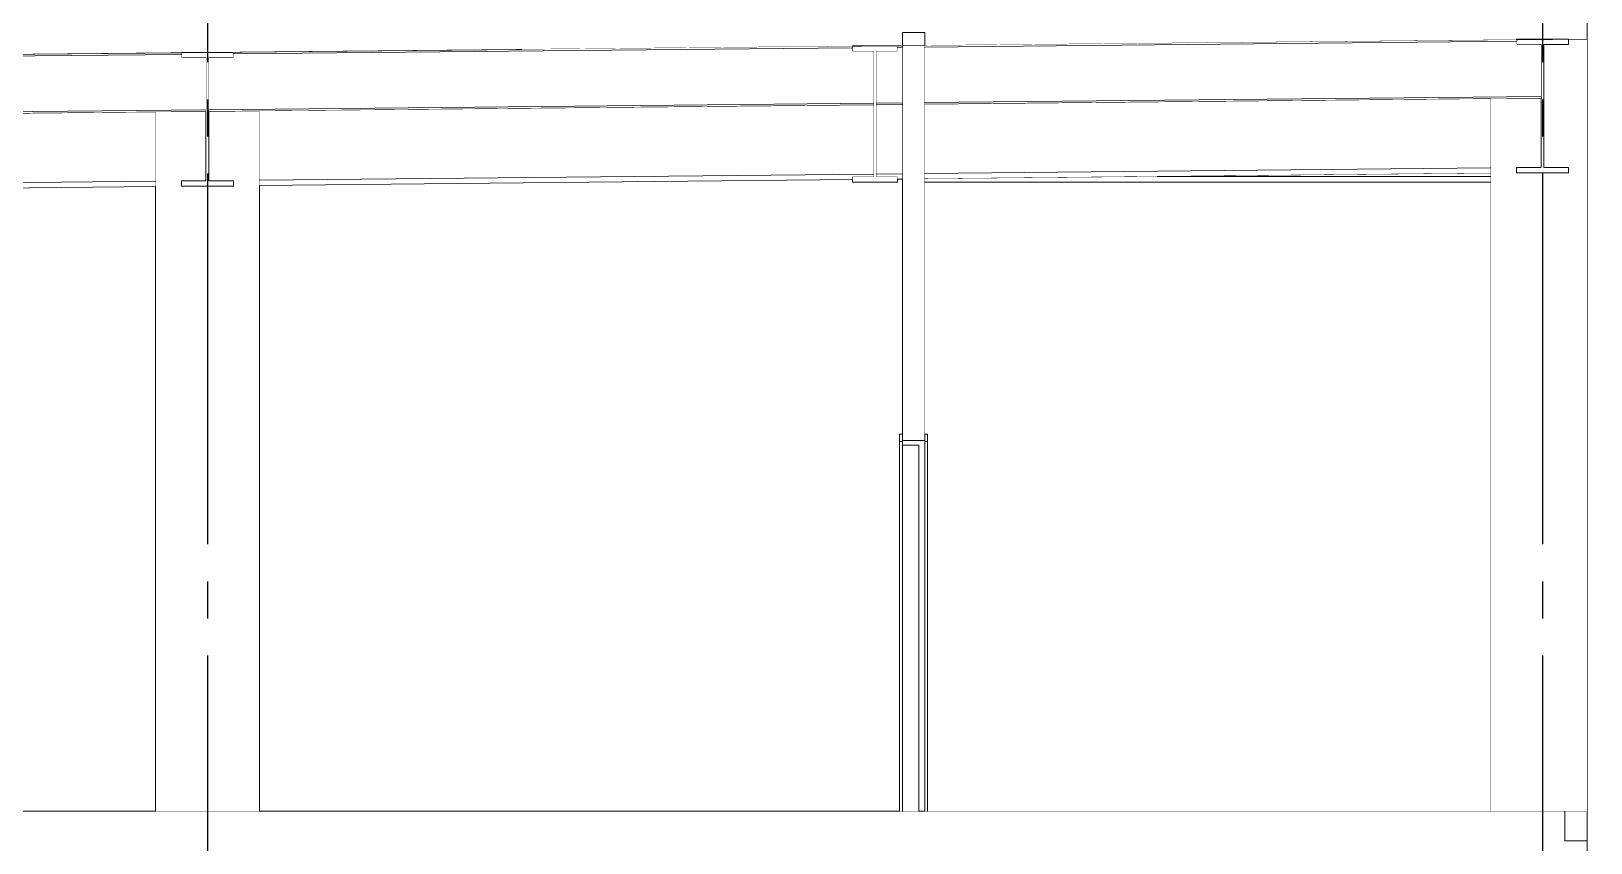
# Model space of a CAD drawing. Extents: x -3080 to 28500, y -1326 to 31609.
# Drawn here: x 781 to 1833, y 27630 to 28177 of the extents above; entities that cross this region are included whole.
import ezdxf
from ezdxf.xclip import XClip

# ---------------------------------------------------------------- set-up
doc = ezdxf.new("R2010")
doc.units = 0
doc.header["$LTSCALE"] = 100
doc.header["$XCLIPFRAME"] = 2
doc.linetypes.add('188K-SM-07-F10-MECH-CR PIPE-Y2257103$0$X-S-FAB_SL ALL$0$COL-CEN-LIN', pattern=[3.25, 2.5, -0.25, 0.25, -0.25])
doc.linetypes.add('188K-SM-07-F10-MECH-CR PIPE-Y2257103$0$X-S-FAB_SL ALL$0$Wipeout_Contour', pattern=[1, 0, -1])
for name, color, linetype in [('0-xref', 8, 'Continuous'), ('188K-SM-07-F10-MECH-CR PIPE-Y2257103$0$X-S-FAB_SL ALL$0$A-WALL-IN', 7, 'Continuous'), ('188K-SM-07-F10-MECH-CR PIPE-Y2257103$0$X-S-FAB_SL ALL$0$ASP_1', 1, 'Continuous'), ('188K-SM-07-F10-MECH-CR PIPE-Y2257103$0$X-S-FAB_SL ALL$0$CCL', 15, '188K-SM-07-F10-MECH-CR PIPE-Y2257103$0$X-S-FAB_SL ALL$0$COL-CEN-LIN'), ('188K-SM-07-F10-MECH-CR PIPE-Y2257103$0$X-S-FAB_SL ALL$0$Door', 7, 'Continuous'), ('188K-SM-07-F10-MECH-CR PIPE-Y2257103$0$X-S-FAB_SL ALL$0$Hattch', 7, 'Continuous'), ('188K-SM-07-F10-MECH-CR PIPE-Y2257103$0$X-S-FAB_SL ALL$0$S-BEAM', 7, 'Continuous'), ('188K-SM-07-F10-MECH-CR PIPE-Y2257103$0$X-S-FAB_SL ALL$0$S-COL', 7, 'Continuous'), ('188K-SM-07-F10-MECH-CR PIPE-Y2257103$0$X-S-FAB_SL ALL$0$S-SLAB', 7, 'Continuous')]:
    doc.layers.add(name, color=color, linetype=linetype)

# ---------------------------------------------------------------- blocks, each defined once
blk = doc.blocks.new('188K-SM-07-F10-MECH-CR PIPE-Y2257103$0$X-S-FAB_SL ALL$0$剖面元素_30_3', base_point=(23061.3, -8263.1))
at = {"color": 254, "linetype": '188K-SM-07-F10-MECH-CR PIPE-Y2257103$0$X-S-FAB_SL ALL$0$Wipeout_Contour', "lineweight": 0, "ltscale": 170850.799114}
blk.add_wipeout([(23926.3, -6431.8), (23223.8, -6438.6), (23223.8, -6438.9), (23496.1, -6436.2), (23496.1, -6436.1), (23511, -6436.1), (23926.3, -6431.9)], dxfattribs=at).dxf.layer = '188K-SM-07-F10-MECH-CR PIPE-Y2257103$0$X-S-FAB_SL ALL$0$Hattch'
at = {"color": 254, "linetype": '188K-SM-07-F10-MECH-CR PIPE-Y2257103$0$X-S-FAB_SL ALL$0$Wipeout_Contour', "lineweight": 0, "ltscale": 74700.447542}
blk.add_wipeout([(24173.2, -6429.4), (23996.3, -6431.2), (23996.3, -6431.2)], dxfattribs=at).dxf.layer = '188K-SM-07-F10-MECH-CR PIPE-Y2257103$0$X-S-FAB_SL ALL$0$Hattch'
at = {"color": 254, "linetype": '188K-SM-07-F10-MECH-CR PIPE-Y2257103$0$X-S-FAB_SL ALL$0$Wipeout_Contour', "lineweight": 0, "ltscale": 252245.064659}
blk.add_wipeout([(23996.3, -6943.1), (24427.9, -6943.1), (24427.9, -6688.8), (24429.8, -6688.8), (24429.8, -6516.9), (24426.4, -6516.9), (24426.4, -6518.9), (24396.1, -6518.9), (24396.1, -6517.2), (23996.3, -6521.2)], dxfattribs=at).dxf.layer = '188K-SM-07-F10-MECH-CR PIPE-Y2257103$0$X-S-FAB_SL ALL$0$Hattch'
at = {"color": 254, "linetype": '188K-SM-07-F10-MECH-CR PIPE-Y2257103$0$X-S-FAB_SL ALL$0$Wipeout_Contour', "lineweight": 0, "ltscale": 195677.544028}
blk.add_wipeout([(23496.1, -6526.2), (23223.8, -6528.9), (23223.8, -6943.1), (23926.3, -6943.1), (23926.3, -6521.9), (23526.4, -6525.9), (23526.4, -6527.9), (23496.1, -6527.9)], dxfattribs=at).dxf.layer = '188K-SM-07-F10-MECH-CR PIPE-Y2257103$0$X-S-FAB_SL ALL$0$Hattch'
blk = doc.blocks.new('188K-SM-07-F10-MECH-CR PIPE-Y2257103$0$X-S-FAB_SL ALL$0$剖面元素_31_3', base_point=(23061.3, -8263.1))
at = {"layer": '188K-SM-07-F10-MECH-CR PIPE-Y2257103$0$X-S-FAB_SL ALL$0$A-WALL-IN', "color": 3, "lineweight": 0}
for p, q in [((24444.8, -6418.1), (24429.8, -6418.1)), ((24444.8, -6693.1), (24429.8, -6693.1))]:
    blk.add_line(p, q, dxfattribs=at)
at = {"layer": '188K-SM-07-F10-MECH-CR PIPE-Y2257103$0$X-S-FAB_SL ALL$0$A-WALL-IN', "color": 3, "lineweight": 0, "flags": 128}
for points in [[(24429.8, -6418.1), (24429.8, -6688.8), (24429.8, -6693.1)], [(24444.8, -6418.1), (24444.8, -6688.8), (24444.8, -6693.1)]]:
    blk.add_lwpolyline(points, dxfattribs=at)
blk = doc.blocks.new('188K-SM-07-F10-MECH-CR PIPE-Y2257103$0$X-S-FAB_SL ALL$0$剖面元素_44_3', base_point=(23061.3, -8263.1))
at = {"layer": '188K-SM-07-F10-MECH-CR PIPE-Y2257103$0$X-S-FAB_SL ALL$0$S-SLAB', "color": 1, "lineweight": 0}
blk.add_line((24891.3, -6943.1), (24876.3, -6943.1), dxfattribs=at)
at = {"layer": '188K-SM-07-F10-MECH-CR PIPE-Y2257103$0$X-S-FAB_SL ALL$0$S-SLAB', "color": 1, "lineweight": 0, "flags": 128}
for points in [[(24876.3, -6943.1), (24444.8, -6943.1), (24440.8, -6943.1), (23061.3, -6943.1)], [(24891.3, -6943.1), (24891.3, -6963.1), (24891.3, -6965.6)]]:
    blk.add_lwpolyline(points, dxfattribs=at)
blk = doc.blocks.new('188K-SM-07-F10-MECH-CR PIPE-Y2257103$0$X-S-FAB_SL ALL$0$剖面元素_167_3', base_point=(23061.3, -8263.1))
at = {"layer": '188K-SM-07-F10-MECH-CR PIPE-Y2257103$0$X-S-FAB_SL ALL$0$A-WALL-IN', "color": 3, "lineweight": 0}
for p, q in [((24891.3, -6422.5), (24891.3, -6943.1)), ((24906.3, -6418.1), (24906.3, -6943.1))]:
    blk.add_line(p, q, dxfattribs=at)
blk = doc.blocks.new('188K-SM-07-F10-MECH-CR PIPE-Y2257103$0$X-S-FAB_SL ALL$0$剖面元素_196_3', base_point=(23061.3, -8263.1))
at = {"layer": '188K-SM-07-F10-MECH-CR PIPE-Y2257103$0$X-S-FAB_SL ALL$0$S-COL', "color": 8, "lineweight": 0}
for p, q in [((23926.3, -6431.9), (23926.3, -6431.8)), ((23996.3, -6431.2), (23996.3, -6431.2))]:
    blk.add_line(p, q, dxfattribs=at)
at = {"color": 254, "linetype": '188K-SM-07-F10-MECH-CR PIPE-Y2257103$0$X-S-FAB_SL ALL$0$Wipeout_Contour', "lineweight": 0, "ltscale": 298165.419068}
blk.add_wipeout([(23926.3, -6943.1), (23996.3, -6943.1), (23996.3, -6470.8), (23962.2, -6471.2), (23962.2, -6518), (23978.8, -6518), (23978.8, -6521.6), (23943.8, -6521.6), (23943.8, -6518), (23960.3, -6518), (23960.3, -6471.2), (23926.3, -6471.5)], dxfattribs=at).dxf.layer = '188K-SM-07-F10-MECH-CR PIPE-Y2257103$0$X-S-FAB_SL ALL$0$Hattch'
at = {"layer": '188K-SM-07-F10-MECH-CR PIPE-Y2257103$0$X-S-FAB_SL ALL$0$S-COL', "color": 8, "lineweight": 0}
for p, q in [((23926.3, -6943.1), (23926.3, -6471.5)), ((23996.3, -6943.1), (23996.3, -6470.8))]:
    blk.add_line(p, q, dxfattribs=at)
blk = doc.blocks.new('188K-SM-07-F10-MECH-CR PIPE-Y2257103$0$X-S-FAB_SL ALL$0$剖面元素_197_3', base_point=(23061.3, -8263.1))
at = {"color": 254, "linetype": '188K-SM-07-F10-MECH-CR PIPE-Y2257103$0$X-S-FAB_SL ALL$0$Wipeout_Contour', "lineweight": 0, "ltscale": 359931.068986}
blk.add_wipeout([(24826.3, -6943.1), (24891.3, -6943.1), (24891.3, -6422.5), (24878.8, -6422.6), (24878.8, -6426.2), (24862.2, -6426.2), (24862.2, -6509), (24878.8, -6509), (24878.8, -6512.6), (24843.8, -6512.6), (24843.8, -6509), (24860.3, -6509), (24860.3, -6462.2), (24826.3, -6462.5)], dxfattribs=at).dxf.layer = '188K-SM-07-F10-MECH-CR PIPE-Y2257103$0$X-S-FAB_SL ALL$0$Hattch'
at = {"layer": '188K-SM-07-F10-MECH-CR PIPE-Y2257103$0$X-S-FAB_SL ALL$0$S-COL', "color": 8, "lineweight": 0}
blk.add_line((24826.3, -6943.1), (24826.3, -6462.5), dxfattribs=at)
blk = doc.blocks.new('188K-SM-07-F10-MECH-CR PIPE-Y2257103$0$X-S-FAB_SL ALL$0$剖面元素_242_3', base_point=(23061.3, -8263.1))
at = {"layer": '188K-SM-07-F10-MECH-CR PIPE-Y2257103$0$X-S-FAB_SL ALL$0$S-SLAB', "color": 15, "lineweight": 0}
for p in [(24876.3, -6943.1), (24891.3, -6963.1)]:
    blk.add_line(p, (24876.3, -6963.1), dxfattribs=at)
blk = doc.blocks.new('188K-SM-07-F10-MECH-CR PIPE-Y2257103$0$X-S-FAB_SL ALL$0$剖面元素_405_3', base_point=(23061.3, -8263.1))
at = {"layer": '188K-SM-07-F10-MECH-CR PIPE-Y2257103$0$X-S-FAB_SL ALL$0$S-BEAM', "color": 2, "lineweight": 0}
for p, q in [((23943.8, -6431.6), (23943.8, -6435.2)), ((23978.8, -6431.6), (23943.8, -6431.6)), ((23978.8, -6431.6), (23978.8, -6435.2)), ((23960.3, -6435.2), (23943.8, -6435.2)), ((23960.3, -6435.2), (23960.3, -6518)), ((23962.2, -6435.2), (23962.2, -6518)), ((23978.8, -6435.2), (23962.2, -6435.2)), ((23943.8, -6518), (23943.8, -6521.6)), ((23960.3, -6518), (23943.8, -6518)), ((23978.8, -6518), (23962.2, -6518)), ((23978.8, -6518), (23978.8, -6521.6)), ((23978.8, -6521.6), (23943.8, -6521.6))]:
    blk.add_line(p, q, dxfattribs=at)
blk = doc.blocks.new('188K-SM-07-F10-MECH-CR PIPE-Y2257103$0$X-S-FAB_SL ALL$0$剖面元素_409_3', base_point=(23061.3, -8263.1))
at = {"layer": '188K-SM-07-F10-MECH-CR PIPE-Y2257103$0$X-S-FAB_SL ALL$0$S-BEAM', "color": 2, "lineweight": 0}
for p, q in [((24843.8, -6422.6), (24843.8, -6426.2)), ((24878.8, -6422.6), (24843.8, -6422.6)), ((24878.8, -6422.6), (24878.8, -6426.2)), ((24860.3, -6426.2), (24843.8, -6426.2)), ((24860.3, -6426.2), (24860.3, -6509)), ((24862.2, -6426.2), (24862.2, -6509)), ((24878.8, -6426.2), (24862.2, -6426.2)), ((24843.8, -6509), (24843.8, -6512.6)), ((24860.3, -6509), (24843.8, -6509)), ((24878.8, -6512.6), (24843.8, -6512.6)), ((24878.8, -6509), (24862.2, -6509)), ((24878.8, -6509), (24878.8, -6512.6))]:
    blk.add_line(p, q, dxfattribs=at)
blk = doc.blocks.new('188K-SM-07-F10-MECH-CR PIPE-Y2257103$0$X-S-FAB_SL ALL$0$剖面元素_413_3', base_point=(23061.3, -8263.1))
at = {"layer": '188K-SM-07-F10-MECH-CR PIPE-Y2257103$0$X-S-FAB_SL ALL$0$S-BEAM', "color": 2, "lineweight": 0}
for p, q in [((24396.1, -6427.1), (24396.1, -6430.8)), ((24426.4, -6427.1), (24396.1, -6427.1)), ((24410.3, -6430.8), (24396.1, -6430.8)), ((24410.3, -6430.8), (24410.3, -6515.2)), ((24412.2, -6430.8), (24412.2, -6515.2)), ((24426.4, -6430.8), (24412.2, -6430.8)), ((24426.4, -6427.1), (24426.4, -6430.8)), ((24396.1, -6515.2), (24396.1, -6518.9)), ((24410.3, -6515.2), (24396.1, -6515.2)), ((24426.4, -6515.2), (24412.2, -6515.2)), ((24426.4, -6515.2), (24426.4, -6518.9)), ((24426.4, -6518.9), (24396.1, -6518.9))]:
    blk.add_line(p, q, dxfattribs=at)
blk = doc.blocks.new('188K-SM-07-F10-MECH-CR PIPE-Y2257103$0$X-S-FAB_SL ALL$0$剖面元素_415_3', base_point=(23061.3, -8263.1))
at = {"color": 254, "linetype": '188K-SM-07-F10-MECH-CR PIPE-Y2257103$0$X-S-FAB_SL ALL$0$Wipeout_Contour', "lineweight": 0, "ltscale": 98372.099761}
blk.add_wipeout([(23512.2, -6475.7), (23512.2, -6522.5), (23926.3, -6518.3), (23926.3, -6471.5)], dxfattribs=at).dxf.layer = '188K-SM-07-F10-MECH-CR PIPE-Y2257103$0$X-S-FAB_SL ALL$0$Hattch'
at = {"color": 254, "linetype": '188K-SM-07-F10-MECH-CR PIPE-Y2257103$0$X-S-FAB_SL ALL$0$Wipeout_Contour', "lineweight": 0, "ltscale": 151660.636885}
blk.add_wipeout([(24412.2, -6515.2), (24426.4, -6515.2), (24426.4, -6516.9), (24429.8, -6516.9), (24429.8, -6513.3), (24412.2, -6513.5)], dxfattribs=at).dxf.layer = '188K-SM-07-F10-MECH-CR PIPE-Y2257103$0$X-S-FAB_SL ALL$0$Hattch'
at = {"color": 254, "linetype": '188K-SM-07-F10-MECH-CR PIPE-Y2257103$0$X-S-FAB_SL ALL$0$Wipeout_Contour', "lineweight": 0, "ltscale": 101927.864396}
blk.add_wipeout([(24826.3, -6509.3), (24444.8, -6513.1), (24444.8, -6516.7), (24826.3, -6512.9)], dxfattribs=at).dxf.layer = '188K-SM-07-F10-MECH-CR PIPE-Y2257103$0$X-S-FAB_SL ALL$0$Hattch'
at = {"color": 254, "linetype": '188K-SM-07-F10-MECH-CR PIPE-Y2257103$0$X-S-FAB_SL ALL$0$Wipeout_Contour', "lineweight": 0, "ltscale": 101902.186509}
blk.add_wipeout([(24444.8, -6466.3), (24444.8, -6513.1), (24826.3, -6509.3), (24826.3, -6462.5)], dxfattribs=at).dxf.layer = '188K-SM-07-F10-MECH-CR PIPE-Y2257103$0$X-S-FAB_SL ALL$0$Hattch'
at = {"color": 254, "linetype": '188K-SM-07-F10-MECH-CR PIPE-Y2257103$0$X-S-FAB_SL ALL$0$Wipeout_Contour', "lineweight": 0, "ltscale": 101074.617299}
blk.add_wipeout([(24412.2, -6466.7), (24412.2, -6513.5), (24429.8, -6513.3), (24429.8, -6466.5)], dxfattribs=at).dxf.layer = '188K-SM-07-F10-MECH-CR PIPE-Y2257103$0$X-S-FAB_SL ALL$0$Hattch'
at = {"color": 254, "linetype": '188K-SM-07-F10-MECH-CR PIPE-Y2257103$0$X-S-FAB_SL ALL$0$Wipeout_Contour', "lineweight": 0, "ltscale": 147228.296272}
blk.add_wipeout([(23926.3, -6518.3), (23512.2, -6522.5), (23512.2, -6524.2), (23526.4, -6524.2), (23526.4, -6525.9), (23926.3, -6521.9)], dxfattribs=at).dxf.layer = '188K-SM-07-F10-MECH-CR PIPE-Y2257103$0$X-S-FAB_SL ALL$0$Hattch'
at = {"layer": '188K-SM-07-F10-MECH-CR PIPE-Y2257103$0$X-S-FAB_SL ALL$0$S-BEAM', "color": 8, "lineweight": 0}
for p, q in [((23926.3, -6518.3), (23512.2, -6522.5)), ((24429.8, -6516.9), (24426.4, -6516.9)), ((24826.3, -6509.3), (24444.8, -6513.1)), ((24826.3, -6512.9), (24444.8, -6516.7)), ((23926.3, -6521.9), (23526.4, -6525.9))]:
    blk.add_line(p, q, dxfattribs=at)
at = {"color": 254, "linetype": '188K-SM-07-F10-MECH-CR PIPE-Y2257103$0$X-S-FAB_SL ALL$0$Wipeout_Contour', "lineweight": 0, "ltscale": 150763.090271}
blk.add_wipeout([(23996.3, -6521.2), (24396.1, -6517.2), (24396.1, -6515.2), (24410.3, -6515.2), (24410.3, -6513.5), (23996.3, -6517.6)], dxfattribs=at).dxf.layer = '188K-SM-07-F10-MECH-CR PIPE-Y2257103$0$X-S-FAB_SL ALL$0$Hattch'
at = {"color": 254, "linetype": '188K-SM-07-F10-MECH-CR PIPE-Y2257103$0$X-S-FAB_SL ALL$0$Wipeout_Contour', "lineweight": 0, "ltscale": 100235.784719}
blk.add_wipeout([(23996.3, -6517.6), (24410.3, -6513.5), (24410.3, -6466.7), (23996.3, -6470.8)], dxfattribs=at).dxf.layer = '188K-SM-07-F10-MECH-CR PIPE-Y2257103$0$X-S-FAB_SL ALL$0$Hattch'
at = {"layer": '188K-SM-07-F10-MECH-CR PIPE-Y2257103$0$X-S-FAB_SL ALL$0$S-BEAM', "color": 8, "lineweight": 0}
for p, q in [((24410.3, -6513.5), (23996.3, -6517.6)), ((24396.1, -6517.2), (23996.3, -6521.2)), ((24429.8, -6513.3), (24412.2, -6513.5))]:
    blk.add_line(p, q, dxfattribs=at)
blk = doc.blocks.new('188K-SM-07-F10-MECH-CR PIPE-Y2257103$0$X-S-FAB_SL ALL$0$剖面元素_426_3', base_point=(23061.3, -8263.1))
at = {"layer": '188K-SM-07-F10-MECH-CR PIPE-Y2257103$0$X-S-FAB_SL ALL$0$S-SLAB', "color": 1, "lineweight": 0}
blk.add_line((24891.3, -6422.5), (23023.3, -6440.6), dxfattribs=at)
at = {"layer": '188K-SM-07-F10-MECH-CR PIPE-Y2257103$0$X-S-FAB_SL ALL$0$S-SLAB', "color": 1, "lineweight": 0, "flags": 128}
blk.add_lwpolyline([(24891.3, -6400), (24891.3, -6418.1), (24891.3, -6422.5)], dxfattribs=at)
blk = doc.blocks.new('188K-SM-07-F10-MECH-CR PIPE-Y2257103$0$X-S-FAB_SL ALL$0$剖面元素_1097_3', base_point=(23061.3, -8263.1))
at = {"color": 254, "linetype": '188K-SM-07-F10-MECH-CR PIPE-Y2257103$0$X-S-FAB_SL ALL$0$Wipeout_Contour', "lineweight": 0, "ltscale": 178195.701085}
blk.add_wipeout([(24444.8, -6518.9), (24444.8, -6688.8), (24446.7, -6688.8), (24446.7, -6693.8), (24446.7, -6943.1), (24826.3, -6943.1), (24826.3, -6518.9)], dxfattribs=at).dxf.layer = '188K-SM-07-F10-MECH-CR PIPE-Y2257103$0$X-S-FAB_SL ALL$0$Hattch'
blk = doc.blocks.new('188K-SM-07-F10-MECH-CR PIPE-Y2257103$0$X-S-FAB_SL ALL$0$剖面元素_1109_3', base_point=(23061.3, -8263.1))
at = {"color": 254, "linetype": '188K-SM-07-F10-MECH-CR PIPE-Y2257103$0$X-S-FAB_SL ALL$0$Wipeout_Contour', "lineweight": 0, "ltscale": 76782.481755}
blk.add_wipeout([(24826.3, -6512.9), (24601.5, -6515.2), (24826.3, -6515.2)], dxfattribs=at).dxf.layer = '188K-SM-07-F10-MECH-CR PIPE-Y2257103$0$X-S-FAB_SL ALL$0$Hattch'
at = {"color": 254, "linetype": '188K-SM-07-F10-MECH-CR PIPE-Y2257103$0$X-S-FAB_SL ALL$0$Wipeout_Contour', "lineweight": 0, "ltscale": 127381.972756}
blk.add_wipeout([(24444.8, -6518.9), (24826.3, -6518.9), (24826.3, -6515.2), (24601.5, -6515.2), (24444.8, -6516.7)], dxfattribs=at).dxf.layer = '188K-SM-07-F10-MECH-CR PIPE-Y2257103$0$X-S-FAB_SL ALL$0$Hattch'
at = {"layer": '188K-SM-07-F10-MECH-CR PIPE-Y2257103$0$X-S-FAB_SL ALL$0$S-BEAM', "color": 8, "lineweight": 0}
for p, q in [((24826.3, -6515.2), (24601.5, -6515.2)), ((24826.3, -6518.9), (24444.8, -6518.9))]:
    blk.add_line(p, q, dxfattribs=at)
blk = doc.blocks.new('188K-SM-07-F10-MECH-CR PIPE-Y2257103$0$X-S-FAB_SL ALL$0$剖面元素_1936_3', base_point=(23061.3, -8263.1))
at = {"color": 254, "linetype": '188K-SM-07-F10-MECH-CR PIPE-Y2257103$0$X-S-FAB_SL ALL$0$Wipeout_Contour', "lineweight": 0, "ltscale": 101050.012406}
blk.add_wipeout([(24429.8, -6465.4), (24412.2, -6465.6), (24412.2, -6466.7), (24429.8, -6466.5)], dxfattribs=at).dxf.layer = '188K-SM-07-F10-MECH-CR PIPE-Y2257103$0$X-S-FAB_SL ALL$0$Hattch'
at = {"color": 254, "linetype": '188K-SM-07-F10-MECH-CR PIPE-Y2257103$0$X-S-FAB_SL ALL$0$Wipeout_Contour', "lineweight": 0, "ltscale": 101943.521281}
blk.add_wipeout([(24444.8, -6465.2), (24444.8, -6466.3), (24860.3, -6462.2), (24860.3, -6461.1)], dxfattribs=at).dxf.layer = '188K-SM-07-F10-MECH-CR PIPE-Y2257103$0$X-S-FAB_SL ALL$0$Hattch'
at = {"color": 254, "linetype": '188K-SM-07-F10-MECH-CR PIPE-Y2257103$0$X-S-FAB_SL ALL$0$Wipeout_Contour', "lineweight": 0, "ltscale": 98412.350634}
blk.add_wipeout([(23960.3, -6470.1), (23512.2, -6474.6), (23512.2, -6475.7), (23960.3, -6471.2)], dxfattribs=at).dxf.layer = '188K-SM-07-F10-MECH-CR PIPE-Y2257103$0$X-S-FAB_SL ALL$0$Hattch'
at = {"color": 254, "linetype": '188K-SM-07-F10-MECH-CR PIPE-Y2257103$0$X-S-FAB_SL ALL$0$Wipeout_Contour', "lineweight": 0, "ltscale": 151547.003618}
blk.add_wipeout([(24412.2, -6465.6), (24429.8, -6465.4), (24429.8, -6428), (24426.4, -6428), (24426.4, -6430.8), (24412.2, -6430.8)], dxfattribs=at).dxf.layer = '188K-SM-07-F10-MECH-CR PIPE-Y2257103$0$X-S-FAB_SL ALL$0$Hattch'
at = {"color": 254, "linetype": '188K-SM-07-F10-MECH-CR PIPE-Y2257103$0$X-S-FAB_SL ALL$0$Wipeout_Contour', "lineweight": 0, "ltscale": 153245.801446}
blk.add_wipeout([(24843.8, -6423.8), (24444.8, -6427.8), (24444.8, -6465.2), (24860.3, -6461.1), (24860.3, -6426.2), (24843.8, -6426.2)], dxfattribs=at).dxf.layer = '188K-SM-07-F10-MECH-CR PIPE-Y2257103$0$X-S-FAB_SL ALL$0$Hattch'
at = {"layer": '188K-SM-07-F10-MECH-CR PIPE-Y2257103$0$X-S-FAB_SL ALL$0$S-BEAM', "color": 8, "lineweight": 0}
for p, q in [((24860.3, -6461.1), (24444.8, -6465.2)), ((24860.3, -6462.2), (24444.8, -6466.3))]:
    blk.add_line(p, q, dxfattribs=at)
at = {"color": 254, "linetype": '188K-SM-07-F10-MECH-CR PIPE-Y2257103$0$X-S-FAB_SL ALL$0$Wipeout_Contour', "lineweight": 0, "ltscale": 101872.675221}
blk.add_wipeout([(24444.8, -6427.8), (24843.8, -6423.8), (24843.8, -6423), (24444.8, -6426.8)], dxfattribs=at).dxf.layer = '188K-SM-07-F10-MECH-CR PIPE-Y2257103$0$X-S-FAB_SL ALL$0$Hattch'
at = {"color": 254, "linetype": '188K-SM-07-F10-MECH-CR PIPE-Y2257103$0$X-S-FAB_SL ALL$0$Wipeout_Contour', "lineweight": 0, "ltscale": 126287.980996}
blk.add_wipeout([(24419.1, -6427.1), (24426.4, -6427.1), (24426.4, -6428), (24429.8, -6428), (24429.8, -6427)], dxfattribs=at).dxf.layer = '188K-SM-07-F10-MECH-CR PIPE-Y2257103$0$X-S-FAB_SL ALL$0$Hattch'
at = {"color": 254, "linetype": '188K-SM-07-F10-MECH-CR PIPE-Y2257103$0$X-S-FAB_SL ALL$0$Wipeout_Contour', "lineweight": 0, "ltscale": 100145.389973}
blk.add_wipeout([(24410.3, -6465.6), (23962.2, -6470.1), (23962.2, -6471.2), (24410.3, -6466.7)], dxfattribs=at).dxf.layer = '188K-SM-07-F10-MECH-CR PIPE-Y2257103$0$X-S-FAB_SL ALL$0$Hattch'
at = {"layer": '188K-SM-07-F10-MECH-CR PIPE-Y2257103$0$X-S-FAB_SL ALL$0$S-BEAM', "color": 8, "lineweight": 0}
for p, q in [((24429.8, -6428), (24426.4, -6428)), ((24843.8, -6423.8), (24444.8, -6427.8))]:
    blk.add_line(p, q, dxfattribs=at)
at = {"color": 254, "linetype": '188K-SM-07-F10-MECH-CR PIPE-Y2257103$0$X-S-FAB_SL ALL$0$Wipeout_Contour', "lineweight": 0, "ltscale": 196762.367741}
blk.add_wipeout([(23526.4, -6439.8), (23512.2, -6439.8), (23512.2, -6474.6), (23960.3, -6470.1), (23960.3, -6435.2), (23943.8, -6435.2), (23943.8, -6432.8), (23526.4, -6437)], dxfattribs=at).dxf.layer = '188K-SM-07-F10-MECH-CR PIPE-Y2257103$0$X-S-FAB_SL ALL$0$Hattch'
at = {"color": 254, "linetype": '188K-SM-07-F10-MECH-CR PIPE-Y2257103$0$X-S-FAB_SL ALL$0$Wipeout_Contour', "lineweight": 0, "ltscale": 122743.974261}
blk.add_wipeout([(23943.8, -6431.7), (23511, -6436.1), (23526.4, -6436.1), (23526.4, -6437), (23943.8, -6432.8)], dxfattribs=at).dxf.layer = '188K-SM-07-F10-MECH-CR PIPE-Y2257103$0$X-S-FAB_SL ALL$0$Hattch'
at = {"color": 254, "linetype": '188K-SM-07-F10-MECH-CR PIPE-Y2257103$0$X-S-FAB_SL ALL$0$Wipeout_Contour', "lineweight": 0, "ltscale": 200238.533781}
blk.add_wipeout([(23962.2, -6435.2), (23962.2, -6470.1), (24410.3, -6465.6), (24410.3, -6430.8), (24396.1, -6430.8), (24396.1, -6428.3), (23978.8, -6432.5), (23978.8, -6435.2)], dxfattribs=at).dxf.layer = '188K-SM-07-F10-MECH-CR PIPE-Y2257103$0$X-S-FAB_SL ALL$0$Hattch'
at = {"layer": '188K-SM-07-F10-MECH-CR PIPE-Y2257103$0$X-S-FAB_SL ALL$0$S-BEAM', "color": 8, "lineweight": 0}
for p, q in [((23943.8, -6431.7), (23511, -6436.1)), ((23943.8, -6432.8), (23526.4, -6437)), ((24410.3, -6465.6), (23962.2, -6470.1)), ((24429.8, -6465.4), (24412.2, -6465.6)), ((23960.3, -6470.1), (23512.2, -6474.6)), ((23960.3, -6471.2), (23512.2, -6475.7)), ((24410.3, -6466.7), (23962.2, -6471.2)), ((24429.8, -6466.5), (24412.2, -6466.7))]:
    blk.add_line(p, q, dxfattribs=at)
at = {"color": 254, "linetype": '188K-SM-07-F10-MECH-CR PIPE-Y2257103$0$X-S-FAB_SL ALL$0$Wipeout_Contour', "lineweight": 0, "ltscale": 149933.545751}
blk.add_wipeout([(24173.2, -6429.4), (23961, -6431.6), (23978.8, -6431.6), (23978.8, -6432.5), (24396.1, -6428.3), (24396.1, -6427.3)], dxfattribs=at).dxf.layer = '188K-SM-07-F10-MECH-CR PIPE-Y2257103$0$X-S-FAB_SL ALL$0$Hattch'
at = {"layer": '188K-SM-07-F10-MECH-CR PIPE-Y2257103$0$X-S-FAB_SL ALL$0$S-BEAM', "color": 8, "lineweight": 0}
for p, q in [((24173.2, -6429.4), (23961, -6431.6)), ((24396.1, -6428.3), (23978.8, -6432.5))]:
    blk.add_line(p, q, dxfattribs=at)
blk = doc.blocks.new('188K-SM-07-F10-MECH-CR PIPE-Y2257103$0$X-S-FAB_SL ALL$0$剖面元素_2199_3', base_point=(23061.3, -8263.1))
at = {"color": 254, "linetype": '188K-SM-07-F10-MECH-CR PIPE-Y2257103$0$X-S-FAB_SL ALL$0$Wipeout_Contour', "lineweight": 0, "ltscale": 101451.241702}
blk.add_wipeout([(24427.9, -6693.8), (24427.9, -6943.1), (24429.8, -6943.1), (24429.8, -6693.8)], dxfattribs=at).dxf.layer = '188K-SM-07-F10-MECH-CR PIPE-Y2257103$0$X-S-FAB_SL ALL$0$Hattch'
at = {"color": 254, "linetype": '188K-SM-07-F10-MECH-CR PIPE-Y2257103$0$X-S-FAB_SL ALL$0$Wipeout_Contour', "lineweight": 0, "ltscale": 101516.354041}
blk.add_wipeout([(24446.7, -6693.8), (24444.8, -6693.8), (24444.8, -6943.1), (24446.7, -6943.1)], dxfattribs=at).dxf.layer = '188K-SM-07-F10-MECH-CR PIPE-Y2257103$0$X-S-FAB_SL ALL$0$Hattch'
at = {"layer": '188K-SM-07-F10-MECH-CR PIPE-Y2257103$0$X-S-FAB_SL ALL$0$Door', "color": 8, "lineweight": 0}
for p, q in [((24429.8, -6688.8), (24427.9, -6688.8)), ((24446.7, -6688.8), (24444.8, -6688.8)), ((24446.7, -6688.8), (24446.7, -6693.8)), ((24446.7, -6693.8), (24446.7, -6943.1))]:
    blk.add_line(p, q, dxfattribs=at)
at = {"color": 254, "linetype": '188K-SM-07-F10-MECH-CR PIPE-Y2257103$0$X-S-FAB_SL ALL$0$Wipeout_Contour', "lineweight": 0, "ltscale": 101477.413374}
blk.add_wipeout([(24440.8, -6696.3), (24429.8, -6696.3), (24429.8, -6943.1), (24440.8, -6943.1)], dxfattribs=at).dxf.layer = '188K-SM-07-F10-MECH-CR PIPE-Y2257103$0$X-S-FAB_SL ALL$0$Hattch'
at = {"layer": '188K-SM-07-F10-MECH-CR PIPE-Y2257103$0$X-S-FAB_SL ALL$0$Door', "color": 8, "lineweight": 0}
for p, q in [((24427.9, -6688.8), (24427.9, -6693.8)), ((24427.9, -6693.8), (24427.9, -6943.1)), ((24429.8, -6693.8), (24427.9, -6693.8)), ((24429.8, -6696.3), (24429.8, -6943.1)), ((24440.8, -6696.3), (24440.8, -6782.9)), ((24440.8, -6696.3), (24440.8, -6943.1)), ((24446.7, -6693.8), (24444.8, -6693.8)), ((24444.8, -6695.1), (24444.8, -6700.2)), ((24444.8, -6695.1), (24444.8, -6943.1)), ((24444.8, -6703.4), (24444.8, -6708.6)), ((24444.8, -6711.8), (24444.8, -6716.9)), ((24444.8, -6720.1), (24444.8, -6725.2)), ((24444.8, -6728.5), (24444.8, -6733.6)), ((24444.8, -6736.8), (24444.8, -6741.9)), ((24444.8, -6745.2), (24444.8, -6750.3)), ((24444.8, -6753.5), (24444.8, -6758.6)), ((24444.8, -6761.9), (24444.8, -6767)), ((24444.8, -6770.2), (24444.8, -6775.3)), ((24444.8, -6778.6), (24444.8, -6782.9)), ((24440.8, -6942.1), (24440.8, -6855.2)), ((24444.8, -6859.6), (24444.8, -6855.2)), ((24444.8, -6867.9), (24444.8, -6862.8)), ((24444.8, -6876.3), (24444.8, -6871.1)), ((24444.8, -6884.6), (24444.8, -6879.5)), ((24444.8, -6893), (24444.8, -6887.8)), ((24444.8, -6901.3), (24444.8, -6896.2)), ((24444.8, -6909.7), (24444.8, -6904.5)), ((24444.8, -6918), (24444.8, -6912.9)), ((24444.8, -6926.4), (24444.8, -6921.2)), ((24444.8, -6934.7), (24444.8, -6929.6)), ((24444.8, -6943.1), (24444.8, -6937.9))]:
    blk.add_line(p, q, dxfattribs=at)
at = {"layer": '188K-SM-07-F10-MECH-CR PIPE-Y2257103$0$X-S-FAB_SL ALL$0$Door', "color": 4, "lineweight": 0}
for p, q in [((24429.8, -6693.8), (24429.8, -6696.3)), ((24440.8, -6696.3), (24429.8, -6696.3)), ((24444.8, -6693.8), (24444.8, -6695.1))]:
    blk.add_line(p, q, dxfattribs=at)
blk = doc.blocks.new('188K-SM-07-F10-MECH-CR PIPE-Y2257103$0$X-S-FAB_SL ALL$0$剖面元素_2207_3', base_point=(23061.3, -8263.1))
at = {"layer": '188K-SM-07-F10-MECH-CR PIPE-Y2257103$0$X-S-FAB_SL ALL$0$A-WALL-IN', "color": 3, "lineweight": 0}
for p, q in [((24891.3, -5984.5), (24891.3, -6400)), ((24906.3, -5984.5), (24891.3, -5984.5)), ((24906.3, -5984.5), (24906.3, -6418.1))]:
    blk.add_line(p, q, dxfattribs=at)
blk = doc.blocks.new('188K-SM-07-F10-MECH-CR PIPE-Y2257103$0$X-S-FAB_SL ALL$0$剖面元素_2208_3', base_point=(23061.3, -8263.1))
at = {"layer": '188K-SM-07-F10-MECH-CR PIPE-Y2257103$0$X-S-FAB_SL ALL$0$A-WALL-IN', "color": 3, "lineweight": 0}
for p, q in [((24906.3, -6943.1), (24906.3, -6963.1)), ((24891.3, -6965.6), (24891.3, -7218.1)), ((24906.3, -6963.1), (24906.3, -7218.1))]:
    blk.add_line(p, q, dxfattribs=at)
blk = doc.blocks.new('188K-SM-07-F10-MECH-CR PIPE-Y2257103$0$X-S-FAB_SL ALL$0$A$C2e9ab586')
at = {"layer": '188K-SM-07-F10-MECH-CR PIPE-Y2257103$0$X-S-FAB_SL ALL$0$A-WALL-IN', "lineweight": 0}
for name in ['188K-SM-07-F10-MECH-CR PIPE-Y2257103$0$X-S-FAB_SL ALL$0$剖面元素_167_3', '188K-SM-07-F10-MECH-CR PIPE-Y2257103$0$X-S-FAB_SL ALL$0$剖面元素_30_3']:
    blk.add_blockref(name, (-28106.4, 285), dxfattribs=at)
blk.add_blockref('188K-SM-07-F10-MECH-CR PIPE-Y2257103$0$X-S-FAB_SL ALL$0$剖面元素_31_3', (-28106.4, 285), dxfattribs=at)
at = {"layer": '188K-SM-07-F10-MECH-CR PIPE-Y2257103$0$X-S-FAB_SL ALL$0$S-BEAM', "lineweight": 0}
blk.add_blockref('188K-SM-07-F10-MECH-CR PIPE-Y2257103$0$X-S-FAB_SL ALL$0$剖面元素_413_3', (-28106.4, 285), dxfattribs=at)
at = {"layer": '188K-SM-07-F10-MECH-CR PIPE-Y2257103$0$X-S-FAB_SL ALL$0$S-SLAB', "lineweight": 0}
blk.add_blockref('188K-SM-07-F10-MECH-CR PIPE-Y2257103$0$X-S-FAB_SL ALL$0$剖面元素_44_3', (-28106.4, 285), dxfattribs=at)
at = {"layer": '188K-SM-07-F10-MECH-CR PIPE-Y2257103$0$X-S-FAB_SL ALL$0$S-COL', "lineweight": 0}
for name in ['188K-SM-07-F10-MECH-CR PIPE-Y2257103$0$X-S-FAB_SL ALL$0$剖面元素_197_3', '188K-SM-07-F10-MECH-CR PIPE-Y2257103$0$X-S-FAB_SL ALL$0$剖面元素_196_3']:
    blk.add_blockref(name, (-28106.4, 285), dxfattribs=at)
at = {"layer": '188K-SM-07-F10-MECH-CR PIPE-Y2257103$0$X-S-FAB_SL ALL$0$A-WALL-IN', "lineweight": 0}
for name in ['188K-SM-07-F10-MECH-CR PIPE-Y2257103$0$X-S-FAB_SL ALL$0$剖面元素_2207_3', '188K-SM-07-F10-MECH-CR PIPE-Y2257103$0$X-S-FAB_SL ALL$0$剖面元素_2208_3']:
    blk.add_blockref(name, (-28106.4, 285), dxfattribs=at)
at = {"layer": '188K-SM-07-F10-MECH-CR PIPE-Y2257103$0$X-S-FAB_SL ALL$0$S-BEAM', "lineweight": 0}
for name in ['188K-SM-07-F10-MECH-CR PIPE-Y2257103$0$X-S-FAB_SL ALL$0$剖面元素_409_3', '188K-SM-07-F10-MECH-CR PIPE-Y2257103$0$X-S-FAB_SL ALL$0$剖面元素_405_3']:
    blk.add_blockref(name, (-28106.4, 285), dxfattribs=at)
at = {"layer": '188K-SM-07-F10-MECH-CR PIPE-Y2257103$0$X-S-FAB_SL ALL$0$S-SLAB', "lineweight": 0}
for name in ['188K-SM-07-F10-MECH-CR PIPE-Y2257103$0$X-S-FAB_SL ALL$0$剖面元素_426_3', '188K-SM-07-F10-MECH-CR PIPE-Y2257103$0$X-S-FAB_SL ALL$0$剖面元素_242_3']:
    blk.add_blockref(name, (-28106.4, 285), dxfattribs=at)
at = {"layer": '188K-SM-07-F10-MECH-CR PIPE-Y2257103$0$X-S-FAB_SL ALL$0$S-BEAM', "lineweight": 0}
blk.add_blockref('188K-SM-07-F10-MECH-CR PIPE-Y2257103$0$X-S-FAB_SL ALL$0$剖面元素_415_3', (-28106.4, 285), dxfattribs=at)
at = {"layer": '188K-SM-07-F10-MECH-CR PIPE-Y2257103$0$X-S-FAB_SL ALL$0$A-WALL-IN', "lineweight": 0}
blk.add_blockref('188K-SM-07-F10-MECH-CR PIPE-Y2257103$0$X-S-FAB_SL ALL$0$剖面元素_1097_3', (-28106.4, 285), dxfattribs=at)
at = {"layer": '188K-SM-07-F10-MECH-CR PIPE-Y2257103$0$X-S-FAB_SL ALL$0$S-BEAM', "lineweight": 0}
blk.add_blockref('188K-SM-07-F10-MECH-CR PIPE-Y2257103$0$X-S-FAB_SL ALL$0$剖面元素_1936_3', (-28106.4, 285), dxfattribs=at)
at = {"layer": '188K-SM-07-F10-MECH-CR PIPE-Y2257103$0$X-S-FAB_SL ALL$0$Door', "lineweight": 0}
blk.add_blockref('188K-SM-07-F10-MECH-CR PIPE-Y2257103$0$X-S-FAB_SL ALL$0$剖面元素_2199_3', (-28106.4, 285), dxfattribs=at)
at = {"layer": '188K-SM-07-F10-MECH-CR PIPE-Y2257103$0$X-S-FAB_SL ALL$0$S-BEAM', "lineweight": 0}
blk.add_blockref('188K-SM-07-F10-MECH-CR PIPE-Y2257103$0$X-S-FAB_SL ALL$0$剖面元素_1109_3', (-28106.4, 285), dxfattribs=at)
blk = doc.blocks.new('188K-SM-07-F10-MECH-CR PIPE-Y2257103$0$X-S-FAB_SL ALL$0$A$Ceb448ab1')
at = {"layer": '188K-SM-07-F10-MECH-CR PIPE-Y2257103$0$X-S-FAB_SL ALL$0$CCL'}
for p, q in [((900, 3600), (900, 0)), ((1800, 3600), (1800, 0))]:
    blk.add_line(p, q, dxfattribs=at)
blk = doc.blocks.new('188K-SM-07-F10-MECH-CR PIPE-Y2257103$0$X-S-FAB_SL ALL')
at = {"layer": '188K-SM-07-F10-MECH-CR PIPE-Y2257103$0$X-S-FAB_SL ALL$0$ASP_1'}
blk.add_blockref('188K-SM-07-F10-MECH-CR PIPE-Y2257103$0$X-S-FAB_SL ALL$0$A$C2e9ab586', (23632.864, -73288.977), dxfattribs=at)
at = {"layer": '188K-SM-07-F10-MECH-CR PIPE-Y2257103$0$X-S-FAB_SL ALL$0$CCL'}
blk.add_blockref('188K-SM-07-F10-MECH-CR PIPE-Y2257103$0$X-S-FAB_SL ALL$0$A$Ceb448ab1', (-4473.521, -73553.977), dxfattribs=at)
blk = doc.blocks.new('188K-SM-07-F10-MECH-CR PIPE-Y2257103')
ref = blk.add_blockref('188K-SM-07-F10-MECH-CR PIPE-Y2257103$0$X-S-FAB_SL ALL', (4473.521, 99334.763))
XClip(ref).set_block_clipping_path([(-7553.4648570136, -75341.9369645483), (24026.2025623869, -67725.7696244382)])

msp = doc.modelspace()

# ---------------------------------------------------------------- block references
at = {"layer": '0-xref'}
msp.add_blockref('188K-SM-07-F10-MECH-CR PIPE-Y2257103', (0, 0), dxfattribs=at)

doc.saveas('drawing.dxf')
